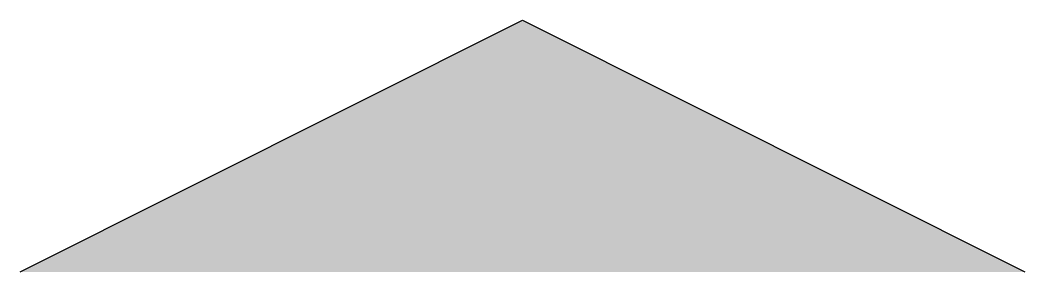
# Model space of a CAD drawing. Units: millimetres at full size, sheet at 1:100. Extents: x -15551 to -3306, y 2633 to 5694.
import ezdxf

# ---------------------------------------------------------------- set-up
doc = ezdxf.new("R2010")
doc.units = ezdxf.units.MM
doc.header["$LTSCALE"] = 100
doc.layers.add('0-0', color=7, linetype='Continuous')

msp = doc.modelspace()

# ---------------------------------------------------------------- linework, layer by layer
at = {"layer": '0-0'}
msp.add_lwpolyline([(-15551, 2632.7), (-9428.6, 5693.9), (-3306.1, 2632.7)], dxfattribs=at)
msp.add_solid([(-15551, 2632.7), (-9428.6, 5693.9), (-3306.1, 2632.7)], dxfattribs=at)

doc.saveas('drawing.dxf')
